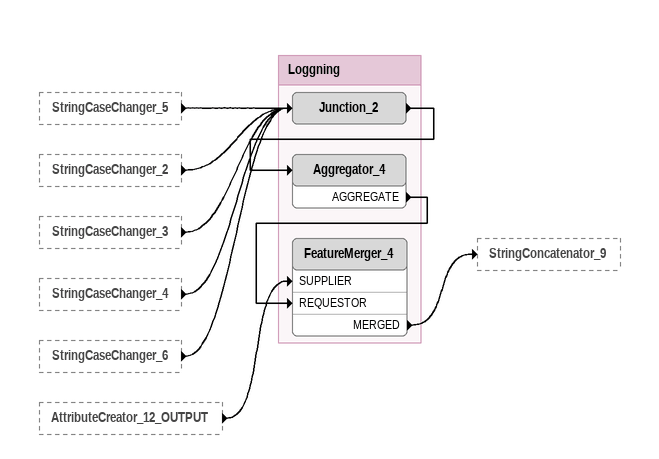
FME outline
StringCaseChanger_5 [outside]
    -> Junction_2
StringCaseChanger_2 [outside]
    -> Junction_2
StringCaseChanger_3 [outside]
    -> Junction_2
StringCaseChanger_4 [outside]
    -> Junction_2
StringCaseChanger_6 [outside]
    -> Junction_2
AttributeCreator_12_OUTPUT [outside]
    -> FeatureMerger_4 [SUPPLIER]

Bookmark: Loggning
Junction_2
    -> Aggregator_4
Aggregator_4
    AGGREGATE -> FeatureMerger_4 [REQUESTOR]
FeatureMerger_4
    MERGED -> StringConcatenator_9
